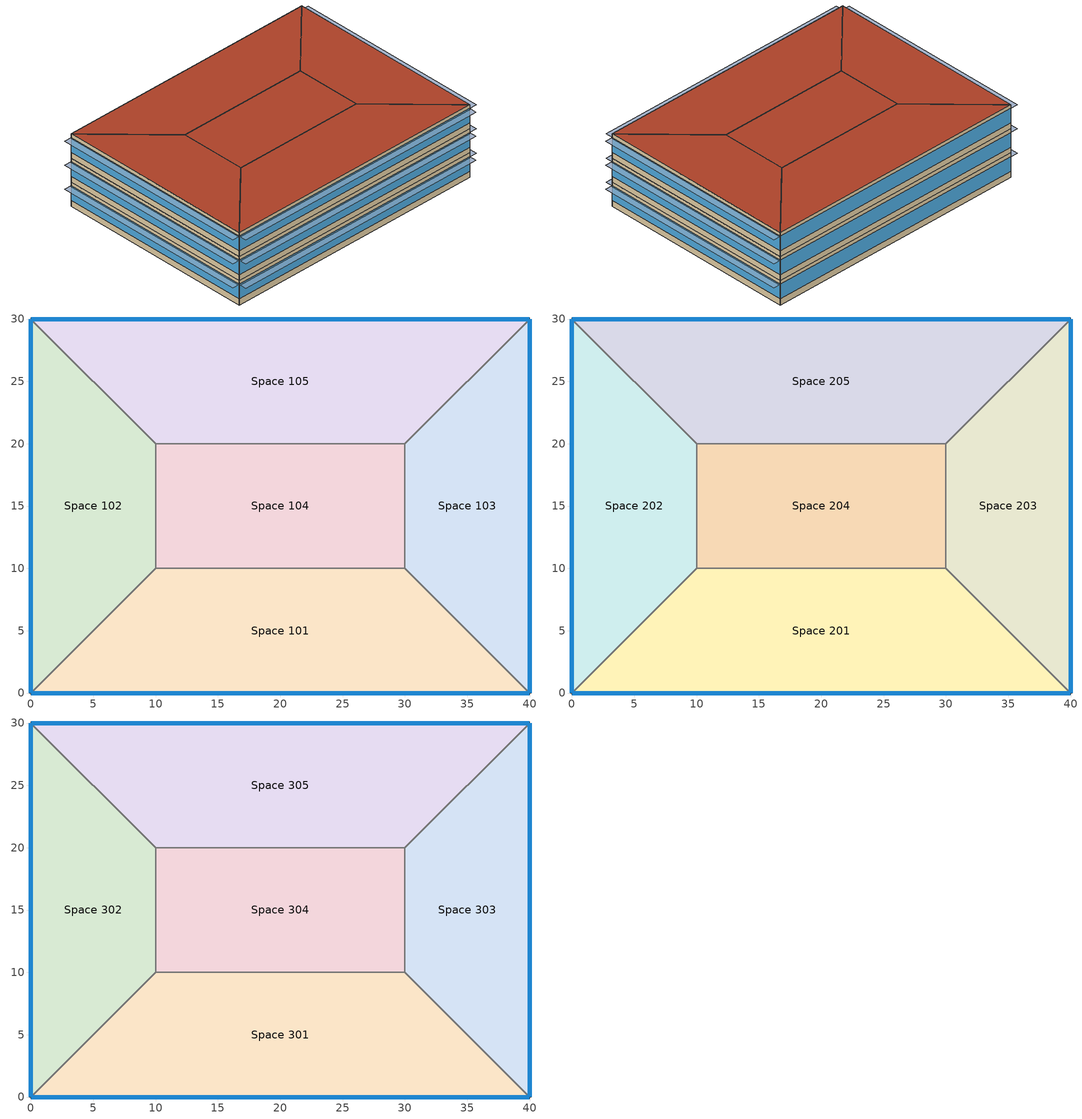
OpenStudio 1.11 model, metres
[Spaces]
Space 101
 floor ground: 30,10 40,0 0,0 10,10 z0
 wall outside: 0,0 40,0 z0:3.66
 wall to Space 102: 10,10 0,0 z0:3.66
 wall to Space 104: 30,10 10,10 z0:3.66
 wall to Space 103: 40,0 30,10 z0:3.66
 window: 0.03,0 39.97,0 z0.9:3.1
Space 102
 floor ground: 0,30 10,20 10,10 0,0 z0
 wall outside: 0,30 0,0 z0:3.66
 wall to Space 104: 10,10 10,20 z0:3.66
 wall to Space 105: 10,20 0,30 z0:3.66
 window: 0,29.97 0,0.03 z0.9:3.1
Space 103
 floor ground: 40,30 40,0 30,10 30,20 z0
 wall outside: 40,0 40,30 z0:3.66
 wall to Space 104: 30,20 30,10 z0:3.66
 wall to Space 105: 40,30 30,20 z0:3.66
 window: 40,0.03 40,29.97 z0.9:3.1
Space 104
 floor ground: 30,20 30,10 10,10 10,20 z0
 wall to Space 105: 30,20 10,20 z0:3.66
Space 105
 floor ground: 40,30 30,20 10,20 0,30 z0
 wall outside: 40,30 0,30 z0:3.66
 window: 39.97,30 0.03,30 z0.9:3.1
Space 201
 floor to Space 101: 30,10 40,0 0,0 10,10 z3.66
 wall outside: 0,0 40,0 z3.66:7.32
 wall to Space 202: 10,10 0,0 z3.66:7.32
 wall to Space 204: 30,10 10,10 z3.66:7.32
 wall to Space 203: 40,0 30,10 z3.66:7.32
 window: 0.03,0 39.97,0 z4.56:6.75
Space 202
 floor to Space 102: 0,30 10,20 10,10 0,0 z3.66
 wall outside: 0,30 0,0 z3.66:7.32
 wall to Space 204: 10,10 10,20 z3.66:7.32
 wall to Space 205: 10,20 0,30 z3.66:7.32
 window: 0,29.97 0,0.03 z4.56:6.76
Space 203
 floor to Space 103: 40,30 40,0 30,10 30,20 z3.66
 wall outside: 40,0 40,30 z3.66:7.32
 wall to Space 204: 30,20 30,10 z3.66:7.32
 wall to Space 205: 40,30 30,20 z3.66:7.32
 window: 40,0.03 40,29.97 z4.56:6.76
Space 204
 floor to Space 104: 30,20 30,10 10,10 10,20 z3.66
 wall to Space 205: 30,20 10,20 z3.66:7.32
Space 205
 floor to Space 105: 40,30 30,20 10,20 0,30 z3.66
 wall outside: 40,30 0,30 z3.66:7.32
 window: 39.97,30 0.03,30 z4.56:6.75
Space 301
 floor to Space 201: 30,10 40,0 0,0 10,10 z7.32
 wall outside: 0,0 40,0 z7.32:10.97
 wall to Space 302: 10,10 0,0 z7.32:10.97
 wall to Space 304: 30,10 10,10 z7.32:10.97
 wall to Space 303: 40,0 30,10 z7.32:10.97
 window: 0.03,0 39.97,0 z8.22:10.41
 roof outside: 40,0 30,10 10,10 0,0 z10.97
Space 302
 floor to Space 202: 0,30 10,20 10,10 0,0 z7.32
 wall outside: 0,30 0,0 z7.32:10.97
 wall to Space 304: 10,10 10,20 z7.32:10.97
 wall to Space 305: 10,20 0,30 z7.32:10.97
 window: 0,29.97 0,0.03 z8.22:10.41
 roof outside: 0,0 10,10 10,20 0,30 z10.97
Space 303
 floor to Space 203: 40,30 40,0 30,10 30,20 z7.32
 wall outside: 40,0 40,30 z7.32:10.97
 wall to Space 304: 30,20 30,10 z7.32:10.97
 wall to Space 305: 40,30 30,20 z7.32:10.97
 window: 40,0.03 40,29.97 z8.22:10.41
 roof outside: 40,0 40,30 30,20 30,10 z10.97
Space 304
 floor to Space 204: 30,20 30,10 10,10 10,20 z7.32
 wall to Space 305: 30,20 10,20 z7.32:10.97
 roof outside: 30,10 30,20 10,20 10,10 z10.97
Space 305
 floor to Space 205: 40,30 30,20 10,20 0,30 z7.32
 wall outside: 40,30 0,30 z7.32:10.97
 window: 39.97,30 0.03,30 z8.22:10.41
 roof outside: 30,20 40,30 0,30 10,20 z10.97
shading: 0,0.03 0,29.97 -1.1,29.97 -1.1,0.03 z10.41; 41.1,0.03 41.1,29.97 40,29.97 40,0.03 z6.76; 39.97,-1.1 39.97,0 0.03,0 0.03,-1.1 z6.75; 39.97,-1.1 39.97,0 0.03,0 0.03,-1.1 z3.1; 0,0.03 0,29.97 -1.1,29.97 -1.1,0.03 z6.76; 41.1,0.03 41.1,29.97 40,29.97 40,0.03 z10.41; 39.97,-1.1 39.97,0 0.03,0 0.03,-1.1 z10.41; 41.1,0.03 41.1,29.97 40,29.97 40,0.03 z3.1; 0,0.03 0,29.97 -1.1,29.97 -1.1,0.03 z3.1
[Building]
Building 1: Space Type=189.1-2009 - Office - OpenOffice - CZ4-8; Default Construction Set=189.1-2009 - CZ5 - Office
[Site]
Piacenza: Latitude {deg}=44.92; Longitude {deg}=9.73; Time Zone {hr}=1; Elevation {m}=134
[ClimateZones]
Climate Zone Institution Name 1=ASHRAE; Climate Zone Document Name 1=ANSI/ASHRAE Standard 169; Climate Zone Document Year 1=2006; Climate Zone Institution Name 2=CEC; Climate Zone Document Name 2=California Climate Zone Descriptions; Climate Zone Document Year 2=1995
[SizingPeriod:DesignDay] Sky Clearness=0; Rain Indicator=0; Snow Indicator=0; Day of Month=21; Daylight Saving Time Indicator=0; Dry-Bulb Temperature Range Modifier Type=DefaultMultipliers
Name | Maximum Dry-Bulb Temperature {C} | Daily Dry-Bulb Temperature Range {deltaC} | Humidity Indicating Conditions at Maximum Dry-Bulb | Barometric Pressure {Pa} | Wind Speed {m/s} | Wind Direction {deg} | Month | Day Type | Humidity Indicating Type | Solar Model Indicator | ASHRAE Taub | ASHRAE Taud
Piacenza Ann Clg .4% Condns WB=>MDB | 30.1 | 11.9 | 24.6 | 99726 | 2.3 | 90 | 8 | SummerDesignDay | Wetbulb | ASHRAETau | 0.48 | 1.935
Piacenza Ann Htg Wind 99.6% Condns WS=>MCDB | 5.8 | 0 | 5.8 | 99726 | 8.9 | 250 | 1 | WinterDesignDay | Wetbulb | ASHRAEClearSky
Piacenza Ann Clg .4% Condns Enth=>MDB | 30.3 | 11.9 | 74900 | 99726 | 2.3 | 90 | 8 | SummerDesignDay | Enthalpy | ASHRAETau | 0.48 | 1.935
Piacenza Ann Hum_n 99.6% Condns DP=>MCDB | 3.5 | 0 | -11.3 | 99726 | 2 | 250 | 1 | WinterDesignDay | Dewpoint | ASHRAEClearSky
Piacenza Ann Clg .4% Condns DP=>MDB | 27.4 | 11.9 | 23 | 99726 | 2.3 | 90 | 8 | SummerDesignDay | Dewpoint | ASHRAETau | 0.48 | 1.935
Piacenza Ann Htg 99.6% Condns DB | -6.1 | 0 | -6.1 | 99726 | 2 | 250 | 1 | WinterDesignDay | Wetbulb | ASHRAEClearSky
Piacenza Ann Clg .4% Condns DB=>MWB | 33.1 | 11.9 | 22.7 | 99726 | 2.3 | 90 | 8 | SummerDesignDay | Wetbulb | ASHRAETau | 0.48 | 1.935
Shanghai Ann Clg .4% Condns DP=>MDB | 30.5 | 5.5 | 26.8 | 101259 | 3.6 | 250 | 7 | SummerDesignDay | Dewpoint | ASHRAETau | 0.882 | 1.308
Shanghai Ann Htg 99.6% Condns DB | -1.9 | 0 | -1.9 | 101259 | 3.1 | 270 | 1 | WinterDesignDay | Wetbulb | ASHRAEClearSky
Shanghai Ann Hum_n 99.6% Condns DP=>MCDB | 1.3 | 0 | -12.4 | 101259 | 3.1 | 270 | 1 | WinterDesignDay | Dewpoint | ASHRAEClearSky
Shanghai Ann Clg .4% Condns Enth=>MDB | 32.7 | 5.5 | 89800 | 101259 | 3.6 | 250 | 7 | SummerDesignDay | Enthalpy | ASHRAETau | 0.882 | 1.308
Shanghai Ann Clg .4% Condns DB=>MWB | 34.9 | 5.5 | 27.1 | 101259 | 3.6 | 250 | 7 | SummerDesignDay | Wetbulb | ASHRAETau | 0.882 | 1.308
Shanghai Ann Clg .4% Condns WB=>MDB | 32.5 | 5.5 | 28 | 101259 | 3.6 | 250 | 7 | SummerDesignDay | Wetbulb | ASHRAETau | 0.882 | 1.308
Shanghai Ann Htg Wind 99.6% Condns WS=>MCDB | 4.9 | 0 | 4.9 | 101259 | 8.1 | 270 | 1 | WinterDesignDay | Wetbulb | ASHRAEClearSky
MOSCOW Ann Clg .4% Condns Enth=>MDB | 26.6 | 8.3 | 62300 | 99465 | 1.6 | 150 | 7 | SummerDesignDay | Enthalpy | ASHRAETau | 0.437 | 2.043
MOSCOW Ann Hum_n 99.6% Condns DP=>MCDB | -22.7 | 0 | -25.8 | 99465 | 1.4 | 290 | 2 | WinterDesignDay | Dewpoint | ASHRAEClearSky
MOSCOW Ann Htg 99.6% Condns DB | -23.1 | 0 | -23.1 | 99465 | 1.4 | 290 | 2 | WinterDesignDay | Wetbulb | ASHRAEClearSky
MOSCOW Ann Clg .4% Condns DB=>MWB | 28.4 | 8.3 | 20.1 | 99465 | 1.6 | 150 | 7 | SummerDesignDay | Wetbulb | ASHRAETau | 0.437 | 2.043
MOSCOW Ann Clg .4% Condns DP=>MDB | 24 | 8.3 | 19.3 | 99465 | 1.6 | 150 | 7 | SummerDesignDay | Dewpoint | ASHRAETau | 0.437 | 2.043
MOSCOW Ann Htg Wind 99.6% Condns WS=>MCDB | -8.2 | 0 | -8.2 | 99465 | 8 | 290 | 2 | WinterDesignDay | Wetbulb | ASHRAEClearSky
MOSCOW Ann Clg .4% Condns WB=>MDB | 26.4 | 8.3 | 21.2 | 99465 | 1.6 | 150 | 7 | SummerDesignDay | Wetbulb | ASHRAETau | 0.437 | 2.043
[DefaultConstructionSet] Interior Partition Construction=Interior Partition
Name | Default Exterior Surface Constructions | Default Interior Surface Constructions | Default Ground Contact Surface Constructions | Default Exterior SubSurface Constructions | Default Interior SubSurface Constructions
189.1-2009 - CZ1 - Office | Default Surface Constructions 22 | Default Surface Constructions 23 | Default Surface Constructions 24 | Default Sub Surface Constructions 15 | Default Sub Surface Constructions 16
189.1-2009 - CZ5 - Office | Default Surface Constructions 13 | Default Surface Constructions 14 | Default Surface Constructions 15 | Default Sub Surface Constructions 9 | Default Sub Surface Constructions 10
[DefaultSurfaceConstructions]
Name | Floor Construction | Wall Construction | Roof Ceiling Construction
Default Surface Constructions 13 | ExtSlabCarpet 4in ClimateZone 1-8 | ASHRAE 189.1-2009 ExtWall Mass ClimateZone 5 | ASHRAE 189.1-2009 ExtRoof IEAD ClimateZone 2-5
Default Surface Constructions 14; Default Surface Constructions 23 | Interior Floor | Interior Wall | Interior Ceiling
Default Surface Constructions 15; Default Surface Constructions 24 | ExtSlabCarpet 4in ClimateZone 1-8 | ExtSlabCarpet 4in ClimateZone 1-8 | ExtSlabCarpet 4in ClimateZone 1-8
Default Surface Constructions 22 | ExtSlabCarpet 4in ClimateZone 1-8 | MyModified_ExtWall_03 | ASHRAE 189.1-2009 ExtRoof IEAD ClimateZone 1
[Construction]
ExtSlabCarpet 4in ClimateZone 1-8: MAT-CC05 4 HW CONCRETE, CP02 CARPET PAD
ASHRAE 189.1-2009 ExtRoof IEAD ClimateZone 1: Roof Membrane, Roof Insulation [18], Metal Decking
Interior Floor: F16 Acoustic tile, F05 Ceiling air space resistance, M11 100mm lightweight concrete
Interior Wall: G01a 19mm gypsum board, F04 Wall air space resistance, G01a 19mm gypsum board
Interior Ceiling: M11 100mm lightweight concrete, F05 Ceiling air space resistance, F16 Acoustic tile
ASHRAE 189.1-2009 ExtWindow ClimateZone 1: Theoretical Glass [167]
Exterior Door: F08 Metal surface, I01 25mm insulation board
Interior Window: Clear 3mm
Interior Door; Interior Partition: G05 25mm wood
ASHRAE 189.1-2009 ExtRoof IEAD ClimateZone 2-5: Roof Membrane, Roof Insulation [21], Metal Decking
ASHRAE 189.1-2009 ExtWindow ClimateZone 4-5: Theoretical Glass [207]
ASHRAE 189.1-2009 ExtWall Mass ClimateZone 5: 1IN Stucco, 8IN Concrete HW, Wall Insulation [40], 1/2IN Gypsum
MyModified_ExtWall_03: G05 25mm wood, F04 Wall air space resistance, G05 25mm wood, 8IN Concrete HW, Wall Insulation [44], Wall Insulation [44], 1/2IN Gypsum
[Material] Thermal Absorptance=0.9
Name | Roughness | Thickness {m} | Conductivity {W/m-K} | Density {kg/m3} | Specific Heat {J/kg-K} | Solar Absorptance | Visible Absorptance
MAT-CC05 4 HW CONCRETE | Rough | 0.1016 | 1.311 | 2240 | 836.8 | 0.85 | 0.85
1IN Stucco | Smooth | 0.0253 | 0.6918 | 1858 | 837 | 0.92 | 0.92
8IN Concrete HW | MediumRough | 0.2033 | 1.7296 | 2243 | 837 | 0.65 | 0.65
1/2IN Gypsum | Smooth | 0.0127 | 0.16 | 784.9 | 830 | 0.4 | 0.4
Roof Membrane | VeryRough | 0.0095 | 0.16 | 1121.29 | 1460 | 0.7 | 0.7
Roof Insulation [18] | MediumRough | 0.1693 | 0.049 | 265 | 836.8 | 0.7 | 0.7
Metal Decking | MediumSmooth | 0.0015 | 45.006 | 7680 | 418.4 | 0.6 | 0.6
F16 Acoustic tile | MediumSmooth | 0.0191 | 0.06 | 368 | 590 | 0.3 | 0.3
M11 100mm lightweight concrete | MediumRough | 0.1016 | 0.53 | 1280 | 840 | 0.5 | 0.5
G01a 19mm gypsum board | MediumSmooth | 0.019 | 0.16 | 800 | 1090 | 0.4 | 0.4
F08 Metal surface | Smooth | 0.0008 | 45.28 | 7824 | 500 | 0.7 | 0.7
I01 25mm insulation board | MediumRough | 0.0254 | 0.03 | 43 | 1210 | 0.6 | 0.6
G05 25mm wood | MediumSmooth | 0.0254 | 0.15 | 608 | 1630 | 0.5 | 0.5
Roof Insulation [21] | MediumRough | 0.2105 | 0.049 | 265 | 836.8 | 0.7 | 0.7
Wall Insulation [40] | MediumRough | 0.0794 | 0.0432 | 91 | 837 | 0.5 | 0.5
Wall Insulation [44] | MediumRough | 0.1104 | 0.0432 | 91 | 837 | 0.5 | 0.5
[Material:NoMass]
CP02 CARPET PAD: Roughness=Smooth; Thermal Resistance {m2-K/W}=0.1; Thermal Absorptance=0.9; Solar Absorptance=0.8; Visible Absorptance=0.8
[Material:AirGap]
Name | Thermal Resistance {m2-K/W}
F05 Ceiling air space resistance | 0.18
F04 Wall air space resistance | 0.15
[DefaultSubSurfaceConstructions]
Name | Fixed Window Construction | Operable Window Construction | Door Construction | Tubular Daylight Dome Construction | Tubular Daylight Diffuser Construction
Default Sub Surface Constructions 9 | ASHRAE 189.1-2009 ExtWindow ClimateZone 4-5 | ASHRAE 189.1-2009 ExtWindow ClimateZone 4-5 | Exterior Door | Interior Window | Interior Window
Default Sub Surface Constructions 10; Default Sub Surface Constructions 16 | Interior Window | Interior Window | Interior Door
Default Sub Surface Constructions 15 | ASHRAE 189.1-2009 ExtWindow ClimateZone 1 | ASHRAE 189.1-2009 ExtWindow ClimateZone 1 | Exterior Door | Interior Window | Interior Window
[WindowMaterial:Glazing] Optical Data Type=SpectralAverage; Thickness {m}=0.003; Back Side Solar Reflectance at Normal Incidence=0; Back Side Visible Reflectance at Normal Incidence=0; Infrared Transmittance at Normal Incidence=0; Dirt Correction Factor for Solar and Visible Transmittance=1; Solar Diffusing=No
Name | Solar Transmittance at Normal Incidence | Front Side Solar Reflectance at Normal Incidence | Visible Transmittance at Normal Incidence | Front Side Visible Reflectance at Normal Incidence | Front Side Infrared Hemispherical Emissivity | Back Side Infrared Hemispherical Emissivity | Conductivity {W/m-K}
Theoretical Glass [167] | 0.2374 | 0.7126 | 0.2512 | 0.6988 | 0.985 | 0.985 | 2.1073
Clear 3mm | 0.837 | 0.075 | 0.898 | 0.081 | 0.84 | 0.84 | 0.9
Theoretical Glass [207] | 0.3311 | 0.6189 | 0.44 | 0.51 | 0.9 | 0.9 | 0.0133
[SpaceType] Standards Building Type=Office
Name | Default Schedule Set | Design Specification Outdoor Air Object | Standards Space Type
189.1-2009 - Office - BreakRoom - CZ1-3 | 189.1-2009 - Office - BreakRoom - CZ1-3 Schedule Set | 189.1-2009 - Office - BreakRoom - CZ1-3 Ventilation | BreakRoom
189.1-2009 - Office - OpenOffice - CZ1-3 | 189.1-2009 - Office - OpenOffice - CZ1-3 Schedule Set | 189.1-2009 - Office - OpenOffice - CZ1-3 Ventilation | OpenOffice
189.1-2009 - Office - OpenOffice - CZ4-8 | 189.1-2009 - Office - OpenOffice - CZ4-8 Schedule Set | 189.1-2009 - Office - OpenOffice - CZ4-8 Ventilation | OpenOffice
[DefaultScheduleSet] People Activity Level Schedule=Office Activity; Lighting Schedule=Office Bldg Light; Electric Equipment Schedule=Office Bldg Equip; Infiltration Schedule=Office Infil Quarter On
Name | Number of People Schedule
189.1-2009 - Office - BreakRoom - CZ1-3 Schedule Set | Office Misc Occ
189.1-2009 - Office - OpenOffice - CZ1-3 Schedule Set; 189.1-2009 - Office - OpenOffice - CZ4-8 Schedule Set | Office Work Occ
[Lights:Definition] Design Level Calculation Method=Watts/Area
Name | Watts per Space Floor Area {W/m2}
189.1-2009 - Office - BreakRoom - CZ1-3 Lights Definition | 11.625
189.1-2009 - Office - OpenOffice - CZ1-3 Lights Definition; 189.1-2009 - Office - OpenOffice - CZ4-8 Lights Definition | 10.6563
[Lights]
Name | Lights Definition | Space or SpaceType
189.1-2009 - Office - BreakRoom - CZ1-3 Lights | 189.1-2009 - Office - BreakRoom - CZ1-3 Lights Definition | 189.1-2009 - Office - BreakRoom - CZ1-3
189.1-2009 - Office - OpenOffice - CZ1-3 Lights | 189.1-2009 - Office - OpenOffice - CZ1-3 Lights Definition | 189.1-2009 - Office - OpenOffice - CZ1-3
189.1-2009 - Office - OpenOffice - CZ4-8 Lights | 189.1-2009 - Office - OpenOffice - CZ4-8 Lights Definition | 189.1-2009 - Office - OpenOffice - CZ4-8
[DesignSpecification:OutdoorAir] Outdoor Air Method=Sum
Name | Outdoor Air Flow per Person {m3/s-person}
189.1-2009 - Office - BreakRoom - CZ1-3 Ventilation | 0.00707921
189.1-2009 - Office - OpenOffice - CZ1-3 Ventilation; 189.1-2009 - Office - OpenOffice - CZ4-8 Ventilation | 0.00943895
[People:Definition] Number of People Calculation Method=People/Area; Fraction Radiant=0.3
Name | People per Space Floor Area {person/m2}
189.1-2009 - Office - BreakRoom - CZ1-3 People Definition | 0.538196
189.1-2009 - Office - OpenOffice - CZ1-3 People Definition; 189.1-2009 - Office - OpenOffice - CZ4-8 People Definition | 0.0565105
[People]
Name | People Definition | Space or SpaceType
189.1-2009 - Office - BreakRoom - CZ1-3 People | 189.1-2009 - Office - BreakRoom - CZ1-3 People Definition | 189.1-2009 - Office - BreakRoom - CZ1-3
189.1-2009 - Office - OpenOffice - CZ1-3 People | 189.1-2009 - Office - OpenOffice - CZ1-3 People Definition | 189.1-2009 - Office - OpenOffice - CZ1-3
189.1-2009 - Office - OpenOffice - CZ4-8 People | 189.1-2009 - Office - OpenOffice - CZ4-8 People Definition | 189.1-2009 - Office - OpenOffice - CZ4-8
[SpaceInfiltration:DesignFlowRate] Design Flow Rate Calculation Method=Flow/ExteriorArea
Name | Space or SpaceType | Flow per Exterior Surface Area {m3/s-m2}
189.1-2009 - Office - BreakRoom - CZ1-3 Infiltration | 189.1-2009 - Office - BreakRoom - CZ1-3 | 0.00030226
189.1-2009 - Office - OpenOffice - CZ1-3 Infiltration | 189.1-2009 - Office - OpenOffice - CZ1-3 | 0.00030226
189.1-2009 - Office - OpenOffice - CZ4-8 Infiltration | 189.1-2009 - Office - OpenOffice - CZ4-8 | 0.000226568
[ElectricEquipment:Definition] Design Level Calculation Method=Watts/Area
Name | Watts per Space Floor Area {W/m2}
189.1-2009 - Office - BreakRoom - CZ1-3 Electric Equipment Definition | 48.007
189.1-2009 - Office - OpenOffice - CZ1-3 Electric Equipment Definition; 189.1-2009 - Office - OpenOffice - CZ4-8 Electric Equipment Definition | 7.64238
[ElectricEquipment]
Name | Electric Equipment Definition | Space or SpaceType
189.1-2009 - Office - BreakRoom - CZ1-3 Electric Equipment | 189.1-2009 - Office - BreakRoom - CZ1-3 Electric Equipment Definition | 189.1-2009 - Office - BreakRoom - CZ1-3
189.1-2009 - Office - OpenOffice - CZ1-3 Electric Equipment | 189.1-2009 - Office - OpenOffice - CZ1-3 Electric Equipment Definition | 189.1-2009 - Office - OpenOffice - CZ1-3
189.1-2009 - Office - OpenOffice - CZ4-8 Electric Equipment | 189.1-2009 - Office - OpenOffice - CZ4-8 Electric Equipment Definition | 189.1-2009 - Office - OpenOffice - CZ4-8
[ThermostatSetpoint:DualSetpoint] Heating Setpoint Temperature Schedule=Medium Office HtgSetp; Cooling Setpoint Temperature Schedule=Medium Office ClgSetp
Thermal Zone 1 Thermostat 1; Thermal Zone 2 Thermostat 1; Thermal Zone 3 Thermostat 1; Thermal Zone 4 Thermostat; Thermal Zone 5 Thermostat 1
[BuildingStory] Nominal Floor to Floor Height {m}=3.6576
Name | Nominal Z Coordinate {m}
Building Story 1 | 0
Building Story 2 | 3.6576
Building Story 3 | 7.3152
[Space] Default Construction Set=189.1-2009 - CZ1 - Office; Building Story=Building Story 1
Name | Space Type | Thermal Zone
Space 101; Space 102; Space 103; Space 105 | 189.1-2009 - Office - OpenOffice - CZ1-3 | Thermal Zone 1
Space 104 | 189.1-2009 - Office - BreakRoom - CZ1-3 | Thermal Zone 4
Space 201; Space 202; Space 203; Space 205 | 189.1-2009 - Office - OpenOffice - CZ1-3 | Thermal Zone 2
Space 204; Space 304 | 189.1-2009 - Office - BreakRoom - CZ1-3 | Thermal Zone 5
Space 301; Space 302; Space 303; Space 305 | 189.1-2009 - Office - OpenOffice - CZ1-3 | Thermal Zone 3
[ThermalZone] Use Ideal Air Loads=Yes
Name | Thermostat
Thermal Zone 1 | Thermal Zone 1 Thermostat 1
Thermal Zone 2 | Thermal Zone 2 Thermostat 1
Thermal Zone 3 | Thermal Zone 3 Thermostat 1
Thermal Zone 4 | Thermal Zone 4 Thermostat
Thermal Zone 5 | Thermal Zone 5 Thermostat 1
[Sizing:Zone] Zone Cooling Design Supply Air Temperature Input Method=SupplyAirTemperature; Zone Cooling Design Supply Air Temperature {C}=14; Zone Cooling Design Supply Air Temperature Difference {deltaC}=11.11; Zone Heating Design Supply Air Temperature Input Method=SupplyAirTemperature; Zone Heating Design Supply Air Temperature {C}=40; Zone Heating Design Supply Air Temperature Difference {deltaC}=11.11; Zone Cooling Design Supply Air Humidity Ratio {kg-H2O/kg-air}=0.0085; Zone Heating Design Supply Air Humidity Ratio {kg-H2O/kg-air}=0.008; Cooling Design Air Flow Method=DesignDay; Heating Design Air Flow Method=DesignDay; Account for Dedicated Outdoor Air System=No; Dedicated Outdoor Air System Control Strategy=NeutralSupplyAir; Dedicated Outdoor Air Low Setpoint Temperature for Design {C}=autosize; Dedicated Outdoor Air High Setpoint Temperature for Design {C}=autosize
Thermal Zone 1; Thermal Zone 2; Thermal Zone 3; Thermal Zone 4; Thermal Zone 5
[Schedule:Ruleset]
Name | Default Day Schedule | Summer Design Day Schedule | Winter Design Day Schedule
Office Bldg Light | Office Bldg Light Default Schedule | Office Bldg Light Summer Design Day | Office Bldg Light Winter Design Day
Office Misc Occ | Office Bldg Occ Default Schedule 1 | Office Bldg Occ Summer Design Day 1 | Office Bldg Occ Winter Design Day 1
Office Activity | Office Activity Default Schedule | Office Activity Summer Design Day | Office Activity Winter Design Day
Office Infil Quarter On | Office Infil Quarter On Default Schedule | Office Infil Quarter On Summer Design Day | Office Infil Quarter On Winter Design Day
Office Bldg Equip | Office Bldg Equip Default Schedule | Office Bldg Equip Summer Design Day | Office Bldg Equip Winter Design Day
Medium Office HtgSetp | Medium Office HtgSetp Default Schedule | Medium Office HtgSetp Summer Design Day | Medium Office HtgSetp Winter Design Day
Medium Office ClgSetp | Medium Office ClgSetp Default Schedule | Medium Office ClgSetp Summer Design Day | Medium Office ClgSetp Winter Design Day
Office Work Occ | Office Bldg Occ Default Schedule | Office Bldg Occ Summer Design Day | Office Bldg Occ Winter Design Day
[Schedule:Day]
Office Bldg Light Default Schedule: 5, 0, 0.05, 7, 0, 0.1, 8, 0, 0.3, 17, 0, 0.9, 18, 0, 0.7, 20, 0, 0.5, 22, 0, 0.3, 23, 0, 0.1, 24, 0, 0.05
Office Bldg Light Summer Design Day; Office Infil Quarter On Rule 1 Day Schedule; Office Bldg Equip Summer Design Day: 24, 0, 1
Office Bldg Light Winter Design Day; Office Bldg Occ Winter Design Day 1; Office Bldg Occ Rule 1 Day Schedule 1; Office Bldg Equip Winter Design Day; Office Bldg Occ Winter Design Day; Office Bldg Occ Rule 1 Day Schedule: 24, 0, 0
Office Bldg Light Rule 1 Day Schedule: 24, 0, 0.05
Office Bldg Light Rule 2 Day Schedule: 6, 0, 0.05, 8, 0, 0.1, 14, 0, 0.5, 17, 0, 0.15, 24, 0, 0.05
Office Bldg Occ Default Schedule 1: 6, 0, 0, 7, 0, 0.1, 8, 0, 0.2, 20, 0, 0.4, 22, 0, 0.1, 24, 0, 0.05
Office Bldg Occ Summer Design Day 1; Office Bldg Occ Summer Design Day: 6, 0, 0, 22, 0, 1, 24, 0, 0.05
Office Bldg Occ Rule 2 Day Schedule 1: 6, 0, 0, 8, 0, 0.1, 14, 0, 0.25, 17, 0, 0.1, 24, 0, 0
Office Activity Default Schedule; Office Activity Summer Design Day; Office Activity Winter Design Day: 24, 0, 132
Office Infil Quarter On Default Schedule; Office Infil Quarter On Summer Design Day: 6, 0, 1, 22, 0, 0.25, 24, 0, 1
Office Infil Quarter On Winter Design Day; Office Infil Quarter On Rule 2 Day Schedule: 6, 0, 1, 18, 0, 0.25, 24, 0, 1
Office Bldg Equip Default Schedule: 8, 0, 0.4, 12, 0, 0.9, 13, 0, 0.8, 17, 0, 0.9, 18, 0, 0.8, 20, 0, 0.6, 22, 0, 0.5, 24, 0, 0.4
Office Bldg Equip Rule 1 Day Schedule: 24, 0, 0.3
Office Bldg Equip Rule 2 Day Schedule: 6, 0, 0.3, 8, 0, 0.4, 14, 0, 0.5, 17, 0, 0.35, 24, 0, 0.3
Medium Office HtgSetp Default Schedule: 6, 0, 15.6, 22, 0, 21, 24, 0, 15.6
Medium Office HtgSetp Summer Design Day; Medium Office HtgSetp Rule 1 Day Schedule: 24, 0, 15.6
Medium Office HtgSetp Winter Design Day: 24, 0, 21
Medium Office HtgSetp Rule 2 Day Schedule: 6, 0, 15.6, 18, 0, 21, 24, 0, 15.6
Medium Office ClgSetp Default Schedule; Medium Office ClgSetp Summer Design Day: 6, 0, 26.7, 22, 0, 24, 24, 0, 26.7
Medium Office ClgSetp Winter Design Day; Medium Office ClgSetp Rule 1 Day Schedule: 24, 0, 26.7
Medium Office ClgSetp Rule 2 Day Schedule: 6, 0, 26.7, 18, 0, 24, 24, 0, 26.7
Office Bldg Occ Default Schedule: 6, 0, 0, 7, 0, 0.1, 8, 0, 0.2, 12, 0, 0.85, 13, 0, 0.5, 17, 0, 0.85, 18, 0, 0.7, 20, 0, 0.4, 22, 0, 0.1, 24, 0, 0.05
Office Bldg Occ Rule 2 Day Schedule: 6, 0, 0, 8, 0, 0.1, 14, 0, 0.4, 17, 0, 0.1, 24, 0, 0
[Schedule:Rule] Apply Monday=No; Apply Tuesday=No; Apply Wednesday=No; Apply Thursday=No; Apply Friday=No; Date Specification Type=DateRange; Start Month=1; Start Day=1; End Month=12; End Day=31
Name | Schedule Ruleset | Rule Order | Day Schedule | Apply Sunday | Apply Saturday
Office Bldg Light Rule 1 | Office Bldg Light | 0 | Office Bldg Light Rule 1 Day Schedule | Yes | No
Office Bldg Light Rule 2 | Office Bldg Light | 1 | Office Bldg Light Rule 2 Day Schedule | No | Yes
Office Misc Occ Rule 1 | Office Misc Occ | 0 | Office Bldg Occ Rule 1 Day Schedule 1 | Yes | No
Office Misc Occ Rule 2 | Office Misc Occ | 1 | Office Bldg Occ Rule 2 Day Schedule 1 | No | Yes
Office Infil Quarter On Rule 1 | Office Infil Quarter On | 0 | Office Infil Quarter On Rule 1 Day Schedule | Yes | No
Office Infil Quarter On Rule 2 | Office Infil Quarter On | 1 | Office Infil Quarter On Rule 2 Day Schedule | No | Yes
Office Bldg Equip Rule 1 | Office Bldg Equip | 0 | Office Bldg Equip Rule 1 Day Schedule | Yes | No
Office Bldg Equip Rule 2 | Office Bldg Equip | 1 | Office Bldg Equip Rule 2 Day Schedule | No | Yes
Medium Office HtgSetp Rule 1 | Medium Office HtgSetp | 0 | Medium Office HtgSetp Rule 1 Day Schedule | Yes | No
Medium Office HtgSetp Rule 2 | Medium Office HtgSetp | 1 | Medium Office HtgSetp Rule 2 Day Schedule | No | Yes
Medium Office ClgSetp Rule 1 | Medium Office ClgSetp | 0 | Medium Office ClgSetp Rule 1 Day Schedule | Yes | No
Medium Office ClgSetp Rule 2 | Medium Office ClgSetp | 1 | Medium Office ClgSetp Rule 2 Day Schedule | No | Yes
Office Work Occ Rule 1 | Office Work Occ | 0 | Office Bldg Occ Rule 1 Day Schedule | Yes | No
Office Work Occ Rule 2 | Office Work Occ | 1 | Office Bldg Occ Rule 2 Day Schedule | No | Yes
